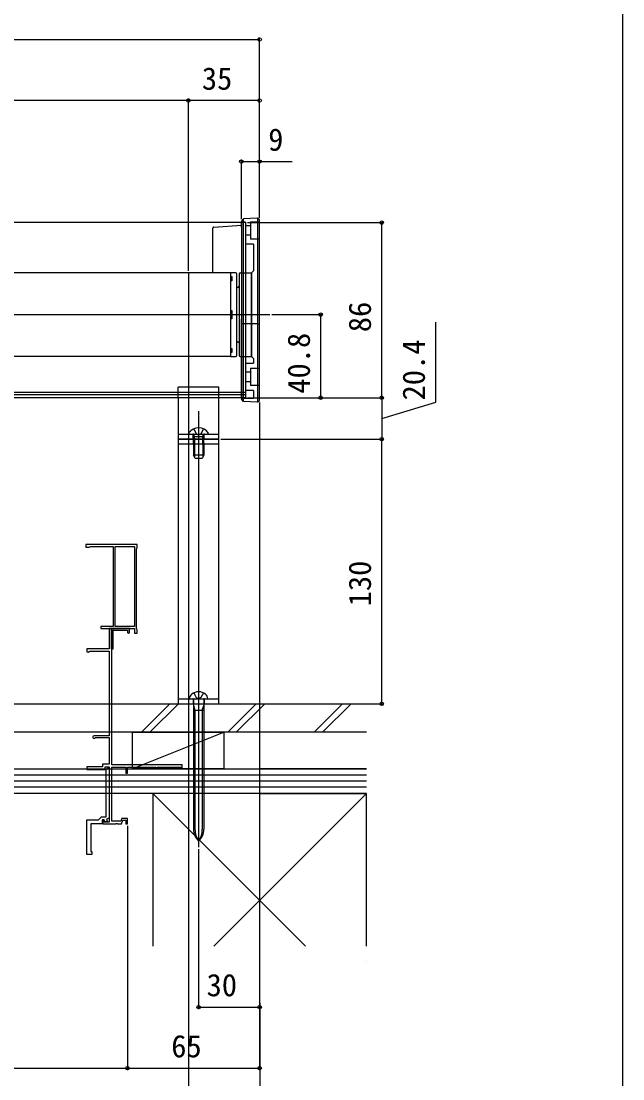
# Model space of a CAD drawing. Units: millimetres, scale not verified. Extents: x -875 to 876, y -1306 to 1300.
# Drawn here: x 581 to 876, y 445 to 965 of the extents above; entities that cross this region are included whole.
import ezdxf
from ezdxf.enums import TextEntityAlignment as Align

# ---------------------------------------------------------------- set-up
doc = ezdxf.new("R2010")
doc.units = ezdxf.units.MM
doc.header["$LTSCALE"] = 4
for name, color, linetype in [('0-3_YKK_11E', 7, 'Continuous'), ('0-4_YKK_12', 2, 'Continuous'), ('0-5_YKK_13', 4, 'Continuous'), ('0-7_YKK_D', 6, 'Continuous'), ('0-8_YKK_ZWAK', 7, 'Continuous'), ('0-9_YSS_K', 3, 'Continuous')]:
    doc.layers.add(name, color=color, linetype=linetype)
doc.styles.add('ＭＳ ゴシック', font='')
doc.styles.get('ＭＳ ゴシック').set_extended_font_data('MS Gothic')

msp = doc.modelspace()

# ---------------------------------------------------------------- linework, layer by layer
at = {"layer": '0-3_YKK_11E'}
for points in [[(625.914, 706.907), (625.914, 667.607), (619.914, 667.607), (619.914, 666.607), (624.914, 666.607), (624.914, 656.607), (625.914, 656.607), (625.914, 666.607), (636.414, 666.607), (636.414, 664.307), (637.714, 664.307), (637.714, 666.007), (637.564, 666.267), (637.414, 666.527), (637.414, 705.688), (637.564, 705.947), (637.714, 706.207), (637.714, 707.907), (612.414, 707.907), (612.414, 706.607), (614.194, 706.607), (614.454, 706.757), (614.714, 706.907)], [(626.914, 667.607), (626.914, 706.907), (636.414, 706.907), (636.414, 667.607)], [(623.916, 597.806), (623.916, 573.412), (622.664, 572.956), (623.006, 572.017), (621.878, 571.606), (621.514, 572.606), (620.514, 572.606), (620.514, 570.606), (614.914, 570.606), (614.914, 557.106), (615.414, 557.106), (615.414, 555.606), (612.914, 555.606), (612.914, 572.606), (618.714, 572.606), (620.114, 574.006), (622.416, 574.006), (622.416, 597.306), (623.415, 598.306)]]:
    msp.add_lwpolyline(points, close=True, dxfattribs=at)
for points in [[(625.314, 599.606), (625.314, 665.706), (633.014, 665.706), (633.014, 664.556), (633.464, 664.106), (633.914, 664.556), (633.914, 666.606), (623.914, 666.606), (623.914, 656.606), (612.914, 656.606), (612.914, 655.202), (613.569, 654.983), (614.414, 655.406), (623.914, 655.406), (623.914, 613.805), (616.514, 613.805)], [(617.013, 612.872), (617.262, 613.005), (623.914, 613.005), (623.914, 599.906), (620.614, 599.906), (620.614, 598.606), (612.914, 598.606), (612.914, 597.306), (621.914, 597.306), (621.914, 598.606), (623.914, 598.606), (623.914, 571.505), (621.514, 571.505), (621.514, 572.403), (620.814, 572.403), (620.814, 570.605), (627.156, 570.605), (627.339, 570.725), (627.889, 570.725), (628.072, 570.605), (630.014, 570.605), (630.706, 572.505), (632.114, 572.505), (632.114, 570.605), (632.914, 570.605), (632.914, 573.305), (630.145, 573.305), (629.672, 572.005), (625.316, 572.005), (625.316, 598.506), (632.114, 598.506), (632.114, 595.606), (632.914, 595.606), (632.914, 598.506), (646.914, 598.506), (646.914, 597.606), (647.614, 597.606), (647.614, 598.506), (659.214, 598.506), (659.214, 597.606)], [(659.214, 597.606), (659.914, 597.606), (659.914, 599.606), (625.314, 599.606)]]:
    msp.add_lwpolyline(points, dxfattribs=at)
msp.add_arc((616.514, 613.205), 0.6, 90.00003, 326.25104, dxfattribs=at)
at = {"layer": '0-4_YKK_12'}
for p, q in [((690.915, 866.011), (82.915, 866.011)), ((690.915, 866.011), (690.915, 780.011)), ((683.665, 841.311), (90.165, 841.311)), ((683.665, 841.311), (683.665, 800.311)), ((70.915, 820.811), (702.915, 820.811)), ((683.665, 800.311), (90.165, 800.311)), ((690.915, 782.611), (82.915, 782.611)), ((690.915, 781.411), (82.915, 781.411)), ((690.915, 780.011), (82.915, 780.011)), ((667.915, 773.36), (667.915, 559.203)), ((667.915, 639.234), (667.915, 624.786)), ((667.915, 638.325), (667.915, 559.203))]:
    msp.add_line(p, q, dxfattribs=at)
at = {"layer": '0-5_YKK_13'}
for p, q in [((696.917, 868.25), (689.98, 867.826)), ((696.917, 868.25), (696.917, 777.772)), ((697.915, 867.367), (696.917, 868.25)), ((674.915, 841.311), (674.915, 863.355)), ((675.328, 863.785), (688.915, 864.739)), ((689.98, 867.826), (688.915, 866.761)), ((688.915, 866.761), (688.915, 779.262)), ((690.915, 866.311), (688.915, 866.311)), ((688.915, 863.861), (688.915, 866.311)), ((689.98, 778.197), (689.98, 867.826)), ((690.915, 866.311), (690.915, 855.461)), ((693.415, 864.461), (690.915, 864.461)), ((693.415, 866.461), (697.915, 866.461)), ((693.415, 866.461), (693.415, 857.961)), ((697.915, 778.656), (697.915, 867.367)), ((690.915, 859.961), (693.415, 859.961)), ((697.915, 857.961), (693.415, 857.961)), ((694.915, 855.461), (690.915, 855.461)), ((662.915, 841.314), (662.915, 318.345)), ((684.165, 837.48), (683.665, 837.48)), ((686.665, 800.811), (686.665, 840.811)), ((687.915, 840.811), (687.915, 800.811)), ((688.415, 841.311), (693.915, 841.311)), ((693.915, 800.311), (693.915, 841.311)), ((687.215, 834.211), (687.115, 834.211)), ((688.915, 779.711), (688.915, 818.589)), ((689.98, 816.311), (688.915, 816.311)), ((696.917, 816.311), (689.98, 816.311)), ((696.917, 816.311), (697.915, 816.311)), ((687.115, 807.411), (687.215, 807.411)), ((684.165, 802.143), (683.665, 802.143)), ((683.665, 800.311), (686.165, 800.311)), ((688.415, 800.311), (693.915, 800.311)), ((690.915, 796.961), (694.915, 796.961)), ((690.915, 796.961), (690.915, 783.461)), ((693.415, 792.461), (690.915, 792.461)), ((693.415, 794.461), (697.915, 794.461)), ((693.415, 794.461), (693.415, 785.961)), ((677.915, 785.111), (657.915, 785.111)), ((657.915, 780.011), (657.915, 785.111)), ((677.915, 780.011), (677.915, 785.111)), ((690.915, 787.961), (693.415, 787.961)), ((697.915, 785.961), (693.415, 785.961)), ((677.915, 782.611), (657.915, 782.611)), ((688.915, 779.711), (694.915, 779.711)), ((694.915, 783.461), (690.915, 783.461)), ((694.915, 783.461), (694.915, 779.711)), ((689.98, 778.197), (688.915, 779.262)), ((696.917, 777.772), (689.98, 778.197)), ((696.917, 777.772), (697.915, 778.656)), ((665.565, 764.623), (666.77, 762.206)), ((670.265, 764.623), (669.06, 762.206)), ((657.915, 762.111), (677.915, 762.111)), ((663.165, 762.711), (663.165, 762.611)), ((663.665, 762.111), (672.165, 762.111)), ((665.165, 759.611), (665.165, 762.111)), ((665.415, 760.711), (665.631, 761.306)), ((670.415, 760.711), (665.415, 760.711)), ((665.415, 757.611), (665.415, 760.711)), ((665.848, 760.711), (665.655, 761.634)), ((665.848, 757.611), (665.848, 760.711)), ((665.915, 759.611), (665.915, 757.111)), ((667.915, 761.598), (666.77, 762.206)), ((667.915, 761.598), (669.06, 762.206)), ((669.915, 759.611), (669.915, 757.111)), ((669.982, 760.711), (670.176, 761.634)), ((669.982, 757.611), (669.982, 760.711)), ((670.415, 760.711), (670.199, 761.306)), ((670.415, 757.611), (670.415, 760.711)), ((670.665, 759.611), (670.665, 762.111)), ((672.665, 762.711), (672.665, 762.611)), ((677.915, 757.111), (657.915, 757.111)), ((665.415, 757.611), (665.415, 751.811)), ((665.848, 757.611), (665.848, 750.891)), ((669.982, 757.611), (669.982, 750.891)), ((670.415, 757.611), (670.415, 751.811)), ((670.415, 751.811), (665.415, 751.811)), ((666.215, 750.111), (665.415, 751.811)), ((669.615, 750.111), (666.215, 750.111)), ((670.415, 751.811), (669.615, 750.111)), ((657.915, 632.111), (677.915, 632.111)), ((663.415, 632.111), (672.415, 632.111)), ((665.165, 632.111), (665.165, 629.611)), ((665.365, 631.811), (665.365, 567.968)), ((670.465, 631.811), (670.465, 567.968)), ((670.665, 632.111), (670.665, 629.611)), ((665.365, 628.711), (666.115, 626.511)), ((665.365, 626.511), (670.465, 626.511)), ((666.115, 626.511), (666.115, 567.968)), ((669.715, 626.511), (670.465, 628.711)), ((669.715, 626.511), (669.715, 567.968))]:
    msp.add_line(p, q, dxfattribs=at)
for points in [[(675.329, 863.772), (675.167, 863.76), (675.039, 863.675), (674.949, 863.543), (674.915, 863.355)], [(694.915, 855.461), (694.915, 842.311), (693.915, 841.311), (693.915, 800.311), (694.915, 799.311), (694.915, 796.961)], [(686.165, 841.311), (683.665, 841.311), (683.665, 800.311)], [(683.665, 839.48), (684.165, 839.48), (684.165, 839.045)], [(683.665, 839.045), (684.165, 839.045), (684.165, 837.48)], [(683.665, 822.811), (684.165, 822.811), (684.165, 818.811), (683.665, 818.811)], [(683.665, 804.143), (684.165, 804.143), (684.165, 802.578)], [(683.665, 802.578), (684.165, 802.578), (684.165, 802.143)], [(657.915, 780.011), (657.915, 759.611), (677.915, 759.611), (677.915, 780.011)], [(677.915, 629.611), (677.915, 759.611), (657.915, 759.611)], [(657.915, 759.611), (657.915, 629.611), (677.915, 629.611)], [(665.565, 634.973), (666.77, 632.754), (667.915, 632.145)], [(670.265, 634.973), (669.06, 632.754), (667.915, 632.145)]]:
    msp.add_lwpolyline(points, dxfattribs=at)
for centre, radius, start, end in [((686.165, 840.811), 0.5, 0, 90), ((688.415, 840.811), 0.5, 90, 180), ((687.115, 833.211), 1, 90, 116.74368), ((687.215, 834.911), 0.7, 270, 0), ((687.115, 808.411), 1, 243.25632, 270), ((687.215, 806.711), 0.7, 0, 90), ((686.165, 800.811), 0.5, 270, 0), ((688.415, 800.811), 0.5, 180, 270), ((667.915, 759.211), 5.9, 36.38156, 143.61844), ((663.665, 762.611), 0.5, 180, 270), ((665.067, 761.511), 0.6, 340.03043, 90), ((670.763, 761.511), 0.6, 90, 199.96957), ((672.165, 762.611), 0.5, 270, 0), ((666.412, 631.983), 3, 128.76672, 177.54096), ((667.915, 630.111), 5.4, 51.23328, 128.76672), ((669.418, 631.983), 3, 2.45904, 51.23328), ((665.065, 631.811), 0.3, 0, 90), ((670.765, 631.811), 0.3, 90, 180), ((673.365, 567.968), 8, 180, 227.0586), ((676.542, 567.968), 10.427, 180, 214.17022), ((662.465, 567.968), 8, 312.9414, 0), ((659.288, 567.968), 10.427, 325.82978, 0)]:
    msp.add_arc(centre, radius, start, end, dxfattribs=at)
at = {"layer": '0-7_YKK_D'}
for p, q in [((697.915, 868.367), (697.915, 957.011)), ((75.915, 956.011), (697.915, 956.011)), ((662.915, 926.011), (422.915, 926.011)), ((662.915, 871.011), (662.915, 927.011)), ((662.915, 842.311), (662.915, 927.011)), ((697.915, 926.011), (662.915, 926.011)), ((697.915, 868.367), (697.915, 927.011)), ((688.915, 867.761), (688.915, 897.011)), ((697.915, 868.367), (697.915, 897.011)), ((691.915, 866.011), (758.915, 866.011)), ((757.915, 780.011), (757.915, 866.011)), ((703.915, 820.811), (728.915, 820.811)), ((727.915, 780.011), (727.915, 820.811)), ((691.915, 780.011), (758.915, 780.011)), ((703.915, 780.011), (758.915, 780.011)), ((703.915, 780.011), (728.915, 780.011)), ((757.915, 780.011), (757.915, 759.611)), ((697.915, 777.656), (697.915, 479.609)), ((697.915, 777.656), (697.915, 449.609)), ((678.915, 759.611), (758.915, 759.611)), ((678.915, 759.611), (758.915, 759.611)), ((757.915, 629.615), (757.915, 759.611)), ((743.905, 629.615), (758.915, 629.615)), ((632.926, 569.605), (632.926, 449.609)), ((632.926, 569.605), (632.926, 449.609)), ((667.915, 558.203), (667.915, 479.609)), ((667.915, 480.609), (697.915, 480.609)), ((697.926, 482.611), (697.926, 419.609)), ((140.915, 450.609), (632.926, 450.609)), ((632.926, 450.609), (697.915, 450.609))]:
    msp.add_line(p, q, dxfattribs=at)
for points in [[(688.915, 896.011), (697.915, 896.011), (713.838, 896.011)], [(757.915, 769.811), (784.415, 777.761), (784.415, 817.131)]]:
    msp.add_lwpolyline(points, dxfattribs=at)
for centre in [(697.915, 956.011), (662.915, 926.011), (662.915, 926.011), (697.915, 926.011), (688.915, 896.011), (697.915, 896.011), (757.915, 866.011), (727.915, 820.811), (727.915, 780.011), (757.915, 780.011), (757.915, 780.011), (757.915, 759.611), (757.915, 759.611), (757.915, 629.615), (667.915, 480.609), (697.915, 480.609), (632.926, 450.609), (632.926, 450.609), (697.915, 450.609)]:
    msp.add_circle(centre, 0.85, dxfattribs=at)
at = {"layer": '0-8_YKK_ZWAK'}
msp.add_lwpolyline([(-873.6, -1305.8), (876.4, -1305.8), (876.4, 1244.2)], dxfattribs=at)
at = {"layer": '0-9_YSS_K'}
for p, q in [((23.416, 629.609), (750.413, 629.609)), ((639.78, 615.609), (653.78, 629.609)), ((644.023, 615.609), (658.023, 629.609)), ((682.207, 615.609), (696.207, 629.609)), ((686.449, 615.609), (700.449, 629.609)), ((724.633, 615.609), (738.633, 629.609)), ((728.876, 615.609), (742.876, 629.609)), ((750.413, 615.609), (23.416, 615.609)), ((635.315, 597.609), (680.315, 615.609)), ((635.315, 615.609), (635.315, 597.609)), ((635.315, 615.609), (680.315, 615.609)), ((23.416, 597.609), (750.413, 597.609)), ((750.412, 597.609), (697.915, 597.609)), ((750.412, 594.609), (23.416, 594.609)), ((750.412, 591.609), (23.416, 591.609)), ((750.412, 588.609), (23.416, 588.609)), ((750.412, 585.608), (23.416, 585.609)), ((645.415, 585.609), (720.415, 510.609)), ((675.415, 510.609), (750.415, 585.609)), ((697.915, 585.609), (750.412, 585.609)), ((750.415, 510.609), (750.415, 585.609)), ((750.415, 503.109), (750.415, 503.109))]:
    msp.add_line(p, q, dxfattribs=at)
for points in [[(680.315, 615.609), (680.315, 597.609), (635.315, 597.609)], [(750.415, 585.609), (645.414, 585.609), (645.414, 510.609)]]:
    msp.add_lwpolyline(points, dxfattribs=at)

# ---------------------------------------------------------------- texts
at = {"layer": '0-7_YKK_D', "style": 'ＭＳ ゴシック'}
for s, p in [('35', (669.506, 928.011)), ('9', (702.122, 898.011)), ('30', (671.836, 482.609)), ('65', (654.469, 452.609))]:
    msp.add_text(s, height=11, dxfattribs=at).set_placement(p, align=Align.BOTTOM_LEFT)
for s, p in [('86', (755.915, 812.188)), ('40.8', (725.915, 781.96)), ('20.4', (782.415, 778.653)), ('130', (755.915, 677.483))]:
    msp.add_text(s, height=11, rotation=90, dxfattribs=at).set_placement(p, align=Align.BOTTOM_LEFT)

doc.saveas('drawing.dxf')
